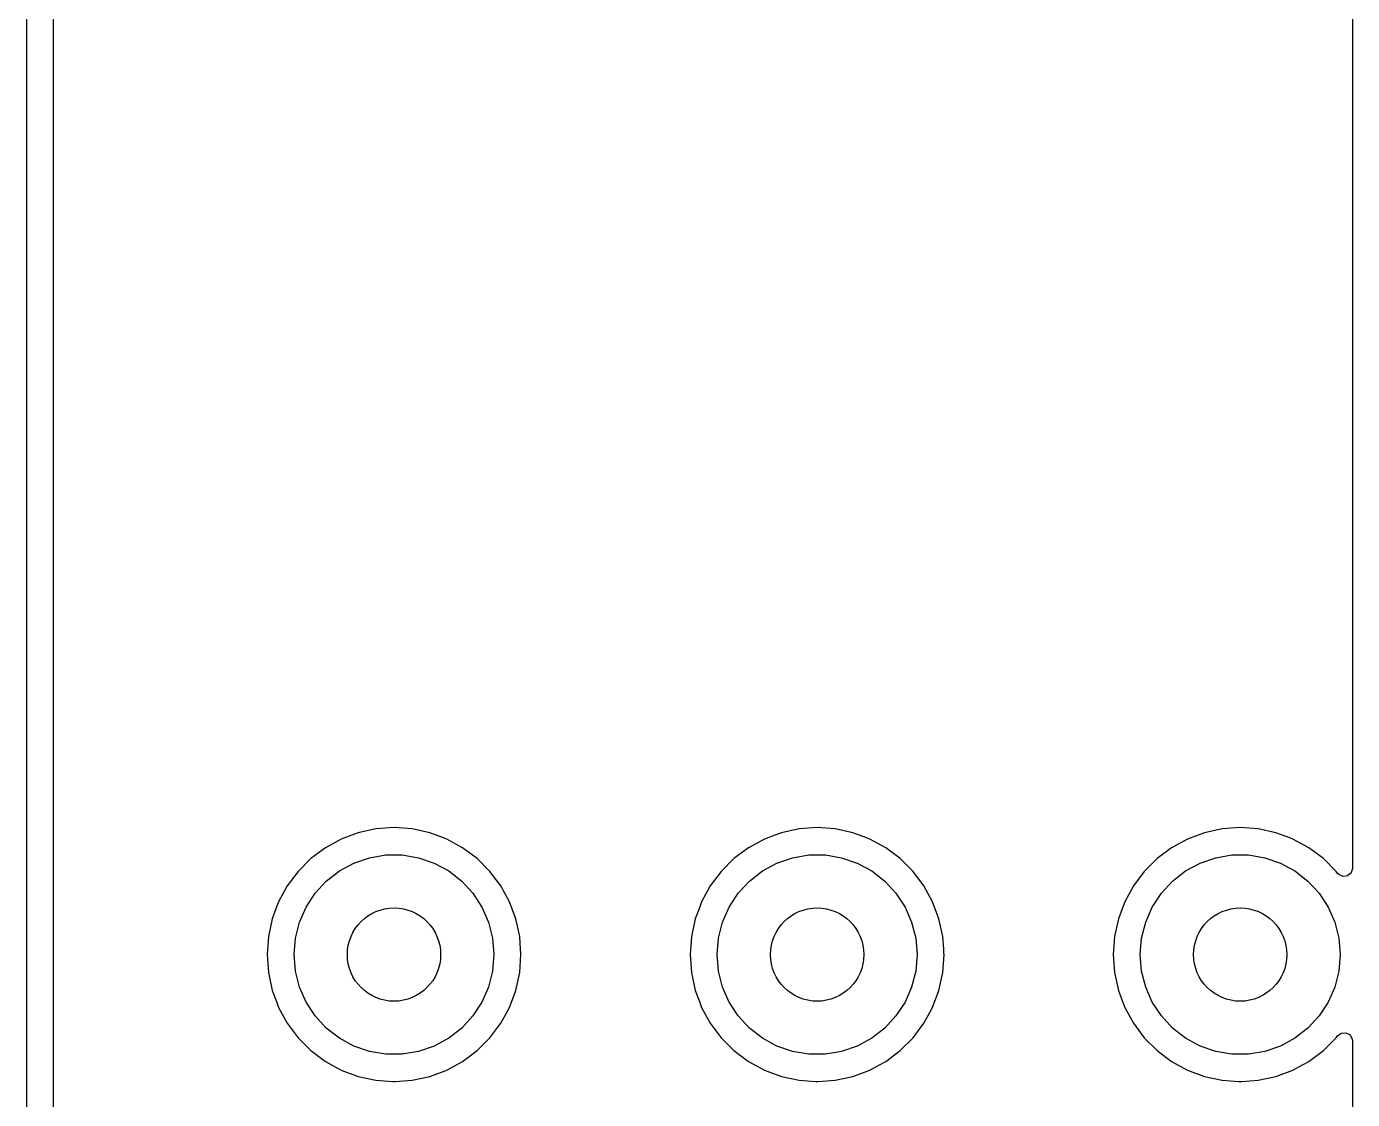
# Model space of a CAD drawing. Extents: x 0.79 to 7.48, y -4.92 to -0.79.
# Drawn here: x 6.697 to 7.48, y -2.055 to -1.421 of the extents above; entities that cross this region are included whole.
import ezdxf

# ---------------------------------------------------------------- set-up
doc = ezdxf.new("R2010")
doc.units = 0
doc.header["$MEASUREMENT"] = 0
doc.layers.add('BLACK', color=7, linetype='CONTINUOUS')

msp = doc.modelspace()

# ---------------------------------------------------------------- linework, layer by layer
at = {"layer": 'BLACK', "linetype": 'CONTINUOUS'}
for p, q in [((6.69685, -1.33071), (6.69685, -2.14406)), ((6.71281, -1.96969), (6.71281, -1.35156)), ((7.4803, -1.38164), (7.4803, -1.91875)), ((6.9033, -1.89543), (6.89284, -1.89771)), ((6.91398, -1.89467), (6.9033, -1.89543)), ((6.9033, -1.89543), (6.9033, -1.89543)), ((6.92465, -1.89543), (6.91398, -1.89467)), ((6.91398, -1.89467), (6.91398, -1.89467)), ((6.93511, -1.89771), (6.92465, -1.89543)), ((6.92465, -1.89543), (6.92465, -1.89543)), ((7.1533, -1.89543), (7.14284, -1.89771)), ((7.16398, -1.89467), (7.1533, -1.89543)), ((7.1533, -1.89543), (7.1533, -1.89543)), ((7.17465, -1.89543), (7.16398, -1.89467)), ((7.16398, -1.89467), (7.16398, -1.89467)), ((7.18511, -1.89771), (7.17465, -1.89543)), ((7.17465, -1.89543), (7.17465, -1.89543)), ((7.4033, -1.89543), (7.39284, -1.89771)), ((7.41398, -1.89467), (7.4033, -1.89543)), ((7.4033, -1.89543), (7.4033, -1.89543)), ((7.42465, -1.89543), (7.41398, -1.89467)), ((7.41398, -1.89467), (7.41398, -1.89467)), ((7.43511, -1.89771), (7.42465, -1.89543)), ((7.42465, -1.89543), (7.42465, -1.89543)), ((6.88281, -1.90145), (6.87342, -1.90658)), ((6.88904, -1.89913), (6.88281, -1.90145)), ((6.89284, -1.89771), (6.88904, -1.89913)), ((6.89284, -1.89771), (6.89284, -1.89771)), ((6.89284, -1.89771), (6.89284, -1.89771)), ((6.94319, -1.90072), (6.93511, -1.89771)), ((6.93511, -1.89771), (6.93511, -1.89771)), ((6.93511, -1.89771), (6.93511, -1.89771)), ((6.94514, -1.90145), (6.94319, -1.90072)), ((6.95453, -1.90658), (6.94514, -1.90145)), ((6.94514, -1.90145), (6.94514, -1.90145)), ((7.13281, -1.90145), (7.12342, -1.90658)), ((7.13904, -1.89913), (7.13281, -1.90145)), ((7.14284, -1.89771), (7.13904, -1.89913)), ((7.14284, -1.89771), (7.14284, -1.89771)), ((7.14284, -1.89771), (7.14284, -1.89771)), ((7.19319, -1.90072), (7.18511, -1.89771)), ((7.18511, -1.89771), (7.18511, -1.89771)), ((7.18511, -1.89771), (7.18511, -1.89771)), ((7.19514, -1.90145), (7.19319, -1.90072)), ((7.20453, -1.90658), (7.19514, -1.90145)), ((7.19514, -1.90145), (7.19514, -1.90145)), ((7.38281, -1.90145), (7.37342, -1.90658)), ((7.38904, -1.89913), (7.38281, -1.90145)), ((7.39284, -1.89771), (7.38904, -1.89913)), ((7.39284, -1.89771), (7.39284, -1.89771)), ((7.39284, -1.89771), (7.39284, -1.89771)), ((7.44319, -1.90072), (7.43511, -1.89771)), ((7.43511, -1.89771), (7.43511, -1.89771)), ((7.43511, -1.89771), (7.43511, -1.89771)), ((7.44514, -1.90145), (7.44319, -1.90072)), ((7.45453, -1.90658), (7.44514, -1.90145)), ((7.44514, -1.90145), (7.44514, -1.90145)), ((6.87342, -1.90658), (6.86485, -1.91299)), ((6.87342, -1.90658), (6.87342, -1.90658)), ((6.89948, -1.91244), (6.9091, -1.91083)), ((6.9091, -1.91083), (6.91885, -1.91083)), ((6.91885, -1.91083), (6.92847, -1.91244)), ((6.9631, -1.91299), (6.95453, -1.90658)), ((6.95453, -1.90658), (6.95453, -1.90658)), ((6.95453, -1.90658), (6.95453, -1.90658)), ((7.12342, -1.90658), (7.11485, -1.91299)), ((7.12342, -1.90658), (7.12342, -1.90658)), ((7.14948, -1.91244), (7.1591, -1.91083)), ((7.1591, -1.91083), (7.16885, -1.91083)), ((7.16885, -1.91083), (7.17847, -1.91244)), ((7.2131, -1.91299), (7.20453, -1.90658)), ((7.20453, -1.90658), (7.20453, -1.90658)), ((7.20453, -1.90658), (7.20453, -1.90658)), ((7.37342, -1.90658), (7.36485, -1.91299)), ((7.37342, -1.90658), (7.37342, -1.90658)), ((7.39948, -1.91244), (7.4091, -1.91083)), ((7.4091, -1.91083), (7.41885, -1.91083)), ((7.41885, -1.91083), (7.42847, -1.91244)), ((7.4631, -1.91299), (7.45453, -1.90658)), ((7.45453, -1.90658), (7.45453, -1.90658)), ((7.45453, -1.90658), (7.45453, -1.90658)), ((6.86485, -1.91299), (6.85728, -1.92056)), ((6.86485, -1.91299), (6.86485, -1.91299)), ((6.88168, -1.92025), (6.89025, -1.9156)), ((6.89025, -1.9156), (6.89948, -1.91244)), ((6.92847, -1.91244), (6.9377, -1.9156)), ((6.9377, -1.9156), (6.94628, -1.92025)), ((6.97067, -1.92056), (6.9631, -1.91299)), ((6.9631, -1.91299), (6.9631, -1.91299)), ((6.9631, -1.91299), (6.9631, -1.91299)), ((7.11485, -1.91299), (7.10728, -1.92056)), ((7.11485, -1.91299), (7.11485, -1.91299)), ((7.13168, -1.92025), (7.14025, -1.9156)), ((7.14025, -1.9156), (7.14948, -1.91244)), ((7.17847, -1.91244), (7.1877, -1.9156)), ((7.1877, -1.9156), (7.19628, -1.92025)), ((7.22067, -1.92056), (7.2131, -1.91299)), ((7.2131, -1.91299), (7.2131, -1.91299)), ((7.2131, -1.91299), (7.2131, -1.91299)), ((7.36485, -1.91299), (7.35728, -1.92056)), ((7.36485, -1.91299), (7.36485, -1.91299)), ((7.38168, -1.92025), (7.39025, -1.9156)), ((7.39025, -1.9156), (7.39948, -1.91244)), ((7.42847, -1.91244), (7.4377, -1.9156)), ((7.4377, -1.9156), (7.44628, -1.92025)), ((7.47067, -1.92056), (7.4631, -1.91299)), ((7.4631, -1.91299), (7.4631, -1.91299)), ((7.4631, -1.91299), (7.4631, -1.91299)), ((7.4803, -1.91875), (7.47952, -1.92139)), ((6.85728, -1.92056), (6.85087, -1.92913)), ((6.85728, -1.92056), (6.85728, -1.92056)), ((6.86737, -1.93341), (6.87398, -1.92624)), ((6.87398, -1.92624), (6.88168, -1.92025)), ((6.94628, -1.92025), (6.95397, -1.92624)), ((6.95397, -1.92624), (6.96058, -1.93341)), ((6.97708, -1.92913), (6.97067, -1.92056)), ((6.97067, -1.92056), (6.97067, -1.92056)), ((6.97067, -1.92056), (6.97067, -1.92056)), ((7.10728, -1.92056), (7.10087, -1.92913)), ((7.10728, -1.92056), (7.10728, -1.92056)), ((7.11737, -1.93341), (7.12398, -1.92624)), ((7.12398, -1.92624), (7.13168, -1.92025)), ((7.19628, -1.92025), (7.20397, -1.92624)), ((7.20397, -1.92624), (7.21058, -1.93341)), ((7.22708, -1.92913), (7.22067, -1.92056)), ((7.22067, -1.92056), (7.22067, -1.92056)), ((7.22067, -1.92056), (7.22067, -1.92056)), ((7.35728, -1.92056), (7.35087, -1.92913)), ((7.35728, -1.92056), (7.35728, -1.92056)), ((7.36737, -1.93341), (7.37398, -1.92624)), ((7.37398, -1.92624), (7.38168, -1.92025)), ((7.44628, -1.92025), (7.45397, -1.92624)), ((7.45397, -1.92624), (7.46058, -1.93341)), ((7.47151, -1.92168), (7.47067, -1.92056)), ((7.47067, -1.92056), (7.47067, -1.92056)), ((7.47067, -1.92056), (7.47067, -1.92056)), ((7.47067, -1.92056), (7.47067, -1.92056)), ((7.47067, -1.92056), (7.47067, -1.92056)), ((7.47222, -1.92244), (7.47151, -1.92168)), ((7.47472, -1.92359), (7.47222, -1.92244)), ((7.47744, -1.92319), (7.47472, -1.92359)), ((7.47952, -1.92139), (7.47744, -1.92319)), ((6.85087, -1.92913), (6.84574, -1.93852)), ((6.85087, -1.92913), (6.85087, -1.92913)), ((6.86204, -1.94158), (6.86737, -1.93341)), ((6.96058, -1.93341), (6.96591, -1.94158)), ((6.98221, -1.93852), (6.97708, -1.92913)), ((6.97708, -1.92913), (6.97708, -1.92913)), ((6.97708, -1.92913), (6.97708, -1.92913)), ((7.10087, -1.92913), (7.09574, -1.93852)), ((7.10087, -1.92913), (7.10087, -1.92913)), ((7.11204, -1.94158), (7.11737, -1.93341)), ((7.21058, -1.93341), (7.21591, -1.94158)), ((7.23221, -1.93852), (7.22708, -1.92913)), ((7.22708, -1.92913), (7.22708, -1.92913)), ((7.22708, -1.92913), (7.22708, -1.92913)), ((7.35087, -1.92913), (7.34574, -1.93852)), ((7.35087, -1.92913), (7.35087, -1.92913)), ((7.36204, -1.94158), (7.36737, -1.93341)), ((7.46058, -1.93341), (7.46591, -1.94158)), ((6.84422, -1.94261), (6.842, -1.94855)), ((6.84574, -1.93852), (6.84422, -1.94261)), ((6.85812, -1.95051), (6.86204, -1.94158)), ((6.96591, -1.94158), (6.96983, -1.95051)), ((6.98595, -1.94855), (6.98221, -1.93852)), ((6.98221, -1.93852), (6.98221, -1.93852)), ((6.98221, -1.93852), (6.98221, -1.93852)), ((7.09422, -1.94261), (7.092, -1.94855)), ((7.09574, -1.93852), (7.09422, -1.94261)), ((7.10812, -1.95051), (7.11204, -1.94158)), ((7.21591, -1.94158), (7.21983, -1.95051)), ((7.23595, -1.94855), (7.23221, -1.93852)), ((7.23221, -1.93852), (7.23221, -1.93852)), ((7.23221, -1.93852), (7.23221, -1.93852)), ((7.34422, -1.94261), (7.342, -1.94855)), ((7.34574, -1.93852), (7.34422, -1.94261)), ((7.35812, -1.95051), (7.36204, -1.94158)), ((7.46591, -1.94158), (7.46983, -1.95051)), ((6.842, -1.94855), (6.83973, -1.95901)), ((6.842, -1.94855), (6.842, -1.94855)), ((6.842, -1.94855), (6.842, -1.94855)), ((6.85573, -1.95996), (6.85812, -1.95051)), ((6.96983, -1.95051), (6.97223, -1.95996)), ((6.98823, -1.95901), (6.98595, -1.94855)), ((7.092, -1.94855), (7.08973, -1.95901)), ((7.092, -1.94855), (7.092, -1.94855)), ((7.092, -1.94855), (7.092, -1.94855)), ((7.10573, -1.95996), (7.10812, -1.95051)), ((7.21983, -1.95051), (7.22223, -1.95996)), ((7.23823, -1.95901), (7.23595, -1.94855)), ((7.342, -1.94855), (7.33973, -1.95901)), ((7.342, -1.94855), (7.342, -1.94855)), ((7.342, -1.94855), (7.342, -1.94855)), ((7.35573, -1.95996), (7.35812, -1.95051)), ((7.46983, -1.95051), (7.47223, -1.95996)), ((6.83973, -1.95901), (6.83896, -1.96968)), ((6.83973, -1.95901), (6.83973, -1.95901)), ((6.85492, -1.96969), (6.85573, -1.95996)), ((6.97223, -1.95996), (6.97303, -1.96969)), ((6.98877, -1.96654), (6.98823, -1.95901)), ((7.08973, -1.95901), (7.08896, -1.96968)), ((7.08973, -1.95901), (7.08973, -1.95901)), ((7.10492, -1.96969), (7.10573, -1.95996)), ((7.22223, -1.95996), (7.22303, -1.96969)), ((7.23877, -1.96654), (7.23823, -1.95901)), ((7.33973, -1.95901), (7.33896, -1.96968)), ((7.33973, -1.95901), (7.33973, -1.95901)), ((7.35492, -1.96969), (7.35573, -1.95996)), ((7.47223, -1.95996), (7.47303, -1.96969)), ((6.71281, -2.14406), (6.71281, -1.96969)), ((6.83896, -1.96968), (6.83896, -1.96969)), ((6.83896, -1.96969), (6.83973, -1.98036)), ((6.85573, -1.97941), (6.85492, -1.96969)), ((6.97303, -1.96969), (6.97223, -1.97941)), ((6.98823, -1.98036), (6.98899, -1.96969)), ((6.98894, -1.96899), (6.98877, -1.96654)), ((6.98899, -1.96969), (6.98894, -1.96899)), ((6.98899, -1.96969), (6.98899, -1.96969)), ((7.08896, -1.96968), (7.08896, -1.96969)), ((7.08896, -1.96969), (7.08973, -1.98036)), ((7.10573, -1.97941), (7.10492, -1.96969)), ((7.22303, -1.96969), (7.22223, -1.97941)), ((7.23823, -1.98036), (7.23899, -1.96969)), ((7.23894, -1.96899), (7.23877, -1.96654)), ((7.23899, -1.96969), (7.23894, -1.96899)), ((7.33896, -1.96968), (7.33896, -1.96969)), ((7.33896, -1.96969), (7.33973, -1.98036)), ((7.35573, -1.97941), (7.35492, -1.96969)), ((7.47303, -1.96969), (7.47223, -1.97941)), ((6.83973, -1.98036), (6.83973, -1.98036)), ((6.83973, -1.98036), (6.842, -1.99082)), ((6.85812, -1.98886), (6.85573, -1.97941)), ((6.97223, -1.97941), (6.96983, -1.98886)), ((6.98595, -1.99082), (6.98823, -1.98036)), ((7.08973, -1.98036), (7.08973, -1.98036)), ((7.08973, -1.98036), (7.092, -1.99082)), ((7.10812, -1.98886), (7.10573, -1.97941)), ((7.22223, -1.97941), (7.21983, -1.98886)), ((7.23595, -1.99082), (7.23823, -1.98036)), ((7.33973, -1.98036), (7.33973, -1.98036)), ((7.33973, -1.98036), (7.342, -1.99082)), ((7.35812, -1.98886), (7.35573, -1.97941)), ((7.47223, -1.97941), (7.46983, -1.98886)), ((6.86204, -1.99779), (6.85812, -1.98886)), ((6.96983, -1.98886), (6.96591, -1.99779)), ((7.11204, -1.99779), (7.10812, -1.98886)), ((7.21983, -1.98886), (7.21591, -1.99779)), ((7.36204, -1.99779), (7.35812, -1.98886)), ((7.46983, -1.98886), (7.46591, -1.99779)), ((6.842, -1.99082), (6.842, -1.99082)), ((6.842, -1.99082), (6.84448, -1.99746)), ((6.84448, -1.99746), (6.84574, -2.00085)), ((6.86737, -2.00596), (6.86204, -1.99779)), ((6.96591, -1.99779), (6.96058, -2.00596)), ((6.98221, -2.00085), (6.98595, -1.99082)), ((7.092, -1.99082), (7.092, -1.99082)), ((7.092, -1.99082), (7.09448, -1.99746)), ((7.09448, -1.99746), (7.09574, -2.00085)), ((7.11737, -2.00596), (7.11204, -1.99779)), ((7.21591, -1.99779), (7.21058, -2.00596)), ((7.23221, -2.00085), (7.23595, -1.99082)), ((7.342, -1.99082), (7.342, -1.99082)), ((7.342, -1.99082), (7.34448, -1.99746)), ((7.34448, -1.99746), (7.34574, -2.00085)), ((7.36737, -2.00596), (7.36204, -1.99779)), ((7.46591, -1.99779), (7.46058, -2.00596)), ((6.84574, -2.00085), (6.85087, -2.01024)), ((6.97708, -2.01024), (6.9808, -2.00343)), ((6.9808, -2.00343), (6.98221, -2.00085)), ((6.98221, -2.00085), (6.98221, -2.00085)), ((6.98221, -2.00085), (6.98221, -2.00085)), ((7.09574, -2.00085), (7.10087, -2.01024)), ((7.22708, -2.01024), (7.2308, -2.00343)), ((7.2308, -2.00343), (7.23221, -2.00085)), ((7.23221, -2.00085), (7.23221, -2.00085)), ((7.23221, -2.00085), (7.23221, -2.00085)), ((7.34574, -2.00085), (7.35087, -2.01024)), ((6.85087, -2.01024), (6.85087, -2.01024)), ((6.85087, -2.01024), (6.85087, -2.01024)), ((6.85087, -2.01024), (6.85728, -2.01881)), ((6.87398, -2.01313), (6.86737, -2.00596)), ((6.88168, -2.01912), (6.87398, -2.01313)), ((6.95397, -2.01313), (6.94628, -2.01912)), ((6.96058, -2.00596), (6.95397, -2.01313)), ((6.97067, -2.01881), (6.97708, -2.01024)), ((7.10087, -2.01024), (7.10087, -2.01024)), ((7.10087, -2.01024), (7.10087, -2.01024)), ((7.10087, -2.01024), (7.10728, -2.01881)), ((7.12398, -2.01313), (7.11737, -2.00596)), ((7.13168, -2.01912), (7.12398, -2.01313)), ((7.20397, -2.01313), (7.19628, -2.01912)), ((7.21058, -2.00596), (7.20397, -2.01313)), ((7.22067, -2.01881), (7.22708, -2.01024)), ((7.35087, -2.01024), (7.35087, -2.01024)), ((7.35087, -2.01024), (7.35087, -2.01024)), ((7.35087, -2.01024), (7.35728, -2.01881)), ((7.37398, -2.01313), (7.36737, -2.00596)), ((7.38168, -2.01912), (7.37398, -2.01313)), ((7.45397, -2.01313), (7.44628, -2.01912)), ((7.46058, -2.00596), (7.45397, -2.01313)), ((6.85728, -2.01881), (6.85728, -2.01881)), ((6.85728, -2.01881), (6.85728, -2.01881)), ((6.85728, -2.01881), (6.86485, -2.02638)), ((6.89025, -2.02377), (6.88168, -2.01912)), ((6.94628, -2.01912), (6.9377, -2.02377)), ((6.9631, -2.02638), (6.97067, -2.01881)), ((7.10728, -2.01881), (7.10728, -2.01881)), ((7.10728, -2.01881), (7.10728, -2.01881)), ((7.10728, -2.01881), (7.11485, -2.02638)), ((7.14025, -2.02377), (7.13168, -2.01912)), ((7.19628, -2.01912), (7.1877, -2.02377)), ((7.2131, -2.02638), (7.22067, -2.01881)), ((7.35728, -2.01881), (7.35728, -2.01881)), ((7.35728, -2.01881), (7.35728, -2.01881)), ((7.35728, -2.01881), (7.36485, -2.02638)), ((7.39025, -2.02377), (7.38168, -2.01912)), ((7.44628, -2.01912), (7.4377, -2.02377)), ((7.4631, -2.02638), (7.47067, -2.01881)), ((7.47067, -2.01881), (7.47151, -2.01769)), ((7.47067, -2.01881), (7.47067, -2.01881)), ((7.47151, -2.01769), (7.47371, -2.01604)), ((7.47371, -2.01604), (7.47645, -2.01585)), ((7.47645, -2.01585), (7.47887, -2.01716)), ((7.47887, -2.01716), (7.48018, -2.01958)), ((7.48018, -2.01958), (7.4803, -2.02062)), ((7.4803, -2.02062), (7.4803, -2.8269)), ((6.86485, -2.02638), (6.86485, -2.02638)), ((6.86485, -2.02638), (6.86485, -2.02638)), ((6.86485, -2.02638), (6.87342, -2.03279)), ((6.89948, -2.02693), (6.89025, -2.02377)), ((6.9091, -2.02854), (6.89948, -2.02693)), ((6.91885, -2.02854), (6.9091, -2.02854)), ((6.92847, -2.02693), (6.91885, -2.02854)), ((6.9377, -2.02377), (6.92847, -2.02693)), ((6.95453, -2.03279), (6.9631, -2.02638)), ((7.11485, -2.02638), (7.11485, -2.02638)), ((7.11485, -2.02638), (7.11485, -2.02638)), ((7.11485, -2.02638), (7.12342, -2.03279)), ((7.14948, -2.02693), (7.14025, -2.02377)), ((7.1591, -2.02854), (7.14948, -2.02693)), ((7.16885, -2.02854), (7.1591, -2.02854)), ((7.17847, -2.02693), (7.16885, -2.02854)), ((7.1877, -2.02377), (7.17847, -2.02693)), ((7.20453, -2.03279), (7.2131, -2.02638)), ((7.36485, -2.02638), (7.36485, -2.02638)), ((7.36485, -2.02638), (7.36485, -2.02638)), ((7.36485, -2.02638), (7.37342, -2.03279)), ((7.39948, -2.02693), (7.39025, -2.02377)), ((7.4091, -2.02854), (7.39948, -2.02693)), ((7.41885, -2.02854), (7.4091, -2.02854)), ((7.42847, -2.02693), (7.41885, -2.02854)), ((7.4377, -2.02377), (7.42847, -2.02693)), ((7.45453, -2.03279), (7.4631, -2.02638)), ((6.87342, -2.03279), (6.87342, -2.03279)), ((6.87342, -2.03279), (6.87342, -2.03279)), ((6.87342, -2.03279), (6.88281, -2.03792)), ((6.94514, -2.03792), (6.95083, -2.03481)), ((6.95083, -2.03481), (6.95453, -2.03279)), ((7.12342, -2.03279), (7.12342, -2.03279)), ((7.12342, -2.03279), (7.12342, -2.03279)), ((7.12342, -2.03279), (7.13281, -2.03792)), ((7.19514, -2.03792), (7.20083, -2.03481)), ((7.20083, -2.03481), (7.20453, -2.03279)), ((7.37342, -2.03279), (7.37342, -2.03279)), ((7.37342, -2.03279), (7.37342, -2.03279)), ((7.37342, -2.03279), (7.38281, -2.03792)), ((7.44514, -2.03792), (7.45083, -2.03481)), ((7.45083, -2.03481), (7.45453, -2.03279)), ((6.88281, -2.03792), (6.88281, -2.03792)), ((6.88281, -2.03792), (6.88281, -2.03792)), ((6.88281, -2.03792), (6.88281, -2.03792)), ((6.88281, -2.03792), (6.89284, -2.04166)), ((6.89284, -2.04166), (6.9033, -2.04394)), ((6.9033, -2.04394), (6.91321, -2.04464)), ((6.91321, -2.04464), (6.91398, -2.0447)), ((6.91398, -2.0447), (6.91469, -2.04465)), ((6.91398, -2.0447), (6.91398, -2.0447)), ((6.91398, -2.0447), (6.91398, -2.0447)), ((6.91469, -2.04465), (6.92465, -2.04394)), ((6.92465, -2.04394), (6.93511, -2.04166)), ((6.93511, -2.04166), (6.94514, -2.03792)), ((6.94514, -2.03792), (6.94514, -2.03792)), ((6.94514, -2.03792), (6.94514, -2.03792)), ((7.13281, -2.03792), (7.13281, -2.03792)), ((7.13281, -2.03792), (7.13281, -2.03792)), ((7.13281, -2.03792), (7.13281, -2.03792)), ((7.13281, -2.03792), (7.14284, -2.04166)), ((7.14284, -2.04166), (7.1533, -2.04394)), ((7.1533, -2.04394), (7.16321, -2.04464)), ((7.16321, -2.04464), (7.16398, -2.0447)), ((7.16398, -2.0447), (7.16469, -2.04465)), ((7.16398, -2.0447), (7.16398, -2.0447)), ((7.16398, -2.0447), (7.16398, -2.0447)), ((7.16469, -2.04465), (7.17465, -2.04394)), ((7.17465, -2.04394), (7.18511, -2.04166)), ((7.18511, -2.04166), (7.19514, -2.03792)), ((7.19514, -2.03792), (7.19514, -2.03792)), ((7.19514, -2.03792), (7.19514, -2.03792)), ((7.38281, -2.03792), (7.38281, -2.03792)), ((7.38281, -2.03792), (7.38281, -2.03792)), ((7.38281, -2.03792), (7.38281, -2.03792)), ((7.38281, -2.03792), (7.39284, -2.04166)), ((7.39284, -2.04166), (7.4033, -2.04394)), ((7.4033, -2.04394), (7.41321, -2.04464)), ((7.41321, -2.04464), (7.41398, -2.0447)), ((7.41398, -2.0447), (7.41469, -2.04465)), ((7.41398, -2.0447), (7.41398, -2.0447)), ((7.41398, -2.0447), (7.41398, -2.0447)), ((7.41469, -2.04465), (7.42465, -2.04394)), ((7.42465, -2.04394), (7.43511, -2.04166)), ((7.43511, -2.04166), (7.44514, -2.03792)), ((7.44514, -2.03792), (7.44514, -2.03792)), ((7.44514, -2.03792), (7.44514, -2.03792))]:
    msp.add_line(p, q, dxfattribs=at)
at = {"layer": 'BLACK'}
for centre in [(6.91398, -1.96969), (7.16398, -1.96969), (7.41398, -1.96969)]:
    msp.add_circle(centre, 0.02756, dxfattribs=at)

doc.saveas('drawing.dxf')
